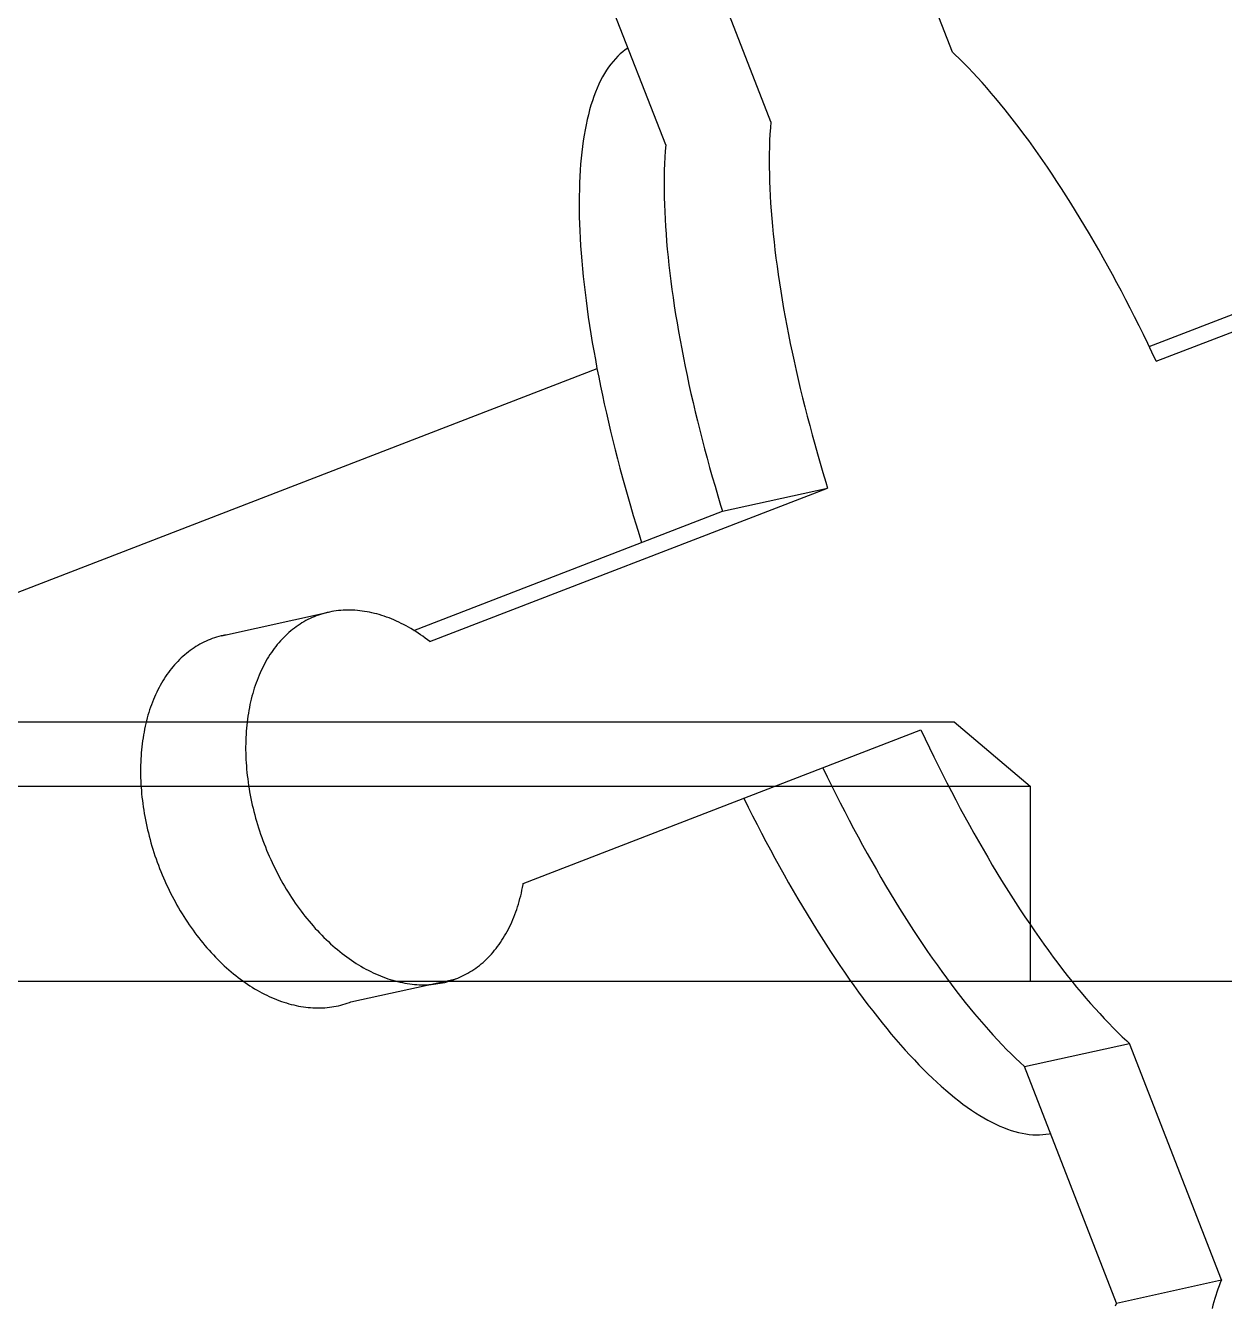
# Model space of a CAD drawing. Extents: x 10753 to 18704, y -5361 to 1140.
# Drawn here: x 11634.152 to 11635.594, y -3620.2 to -3618.656 of the extents above; entities that cross this region are included whole.
import ezdxf

# ---------------------------------------------------------------- set-up
doc = ezdxf.new("R2010")
doc.units = 0
doc.header["$LTSCALE"] = 30
doc.header["$MEASUREMENT"] = 0
doc.layers.add('bath', color=23, linetype='CONTINUOUS')

msp = doc.modelspace()

# ---------------------------------------------------------------- linework, layer by layer
at = {"layer": 'bath'}
for p, q in [((11635.2671, -3618.68839), (11635.12219, -3618.31595)), ((11635.04863, -3618.77222), (11634.90411, -3618.4008)), ((11634.92218, -3618.80006), (11634.77766, -3618.42864)), ((11634.87046, -3618.688), (11634.86742, -3618.6906)), ((11634.87359, -3618.68561), (11634.87046, -3618.688)), ((11634.87679, -3618.68341), (11634.87359, -3618.68561)), ((11634.8561, -3618.70291), (11634.85348, -3618.70646)), ((11634.8588, -3618.69954), (11634.8561, -3618.70291)), ((11634.86159, -3618.69636), (11634.8588, -3618.69954)), ((11634.86446, -3618.69338), (11634.86159, -3618.69636)), ((11634.86742, -3618.6906), (11634.86446, -3618.69338)), ((11635.27008, -3618.6912), (11635.2671, -3618.68839)), ((11635.27547, -3618.6964), (11635.27008, -3618.6912)), ((11635.28089, -3618.70178), (11635.27547, -3618.6964)), ((11635.28634, -3618.70733), (11635.28089, -3618.70178)), ((11634.84617, -3618.71828), (11634.84391, -3618.72259)), ((11634.84852, -3618.71415), (11634.84617, -3618.71828)), ((11634.85095, -3618.71021), (11634.84852, -3618.71415)), ((11634.85348, -3618.70646), (11634.85095, -3618.71021)), ((11635.29181, -3618.71306), (11635.28634, -3618.70733)), ((11635.29731, -3618.71896), (11635.29181, -3618.71306)), ((11635.30283, -3618.72503), (11635.29731, -3618.71896)), ((11634.83966, -3618.73178), (11634.83768, -3618.73664)), ((11634.84174, -3618.72709), (11634.83966, -3618.73178)), ((11634.84391, -3618.72259), (11634.84174, -3618.72709)), ((11635.30837, -3618.73128), (11635.30283, -3618.72503)), ((11635.31393, -3618.73769), (11635.30837, -3618.73128)), ((11634.83399, -3618.74692), (11634.83228, -3618.75232)), ((11634.83579, -3618.74169), (11634.83399, -3618.74692)), ((11634.83768, -3618.73664), (11634.83579, -3618.74169)), ((11635.31951, -3618.74427), (11635.31393, -3618.73769)), ((11635.3251, -3618.75101), (11635.31951, -3618.74427)), ((11634.82916, -3618.76366), (11634.82774, -3618.76959)), ((11634.83067, -3618.75791), (11634.82916, -3618.76366)), ((11634.83228, -3618.75232), (11634.83067, -3618.75791)), ((11635.3307, -3618.75791), (11635.3251, -3618.75101)), ((11635.33632, -3618.76497), (11635.3307, -3618.75791)), ((11635.34195, -3618.77219), (11635.33632, -3618.76497)), ((11634.82642, -3618.7757), (11634.82519, -3618.78197)), ((11634.82774, -3618.76959), (11634.82642, -3618.7757)), ((11635.04807, -3618.7796), (11635.0476, -3618.78713)), ((11635.04863, -3618.77222), (11635.04807, -3618.7796)), ((11635.34759, -3618.77957), (11635.34195, -3618.77219)), ((11635.35323, -3618.7871), (11635.34759, -3618.77957)), ((11634.82302, -3618.79501), (11634.82209, -3618.80178)), ((11634.82406, -3618.7884), (11634.82302, -3618.79501)), ((11634.82519, -3618.78197), (11634.82406, -3618.7884)), ((11635.04724, -3618.79481), (11635.04697, -3618.80264)), ((11635.0476, -3618.78713), (11635.04724, -3618.79481)), ((11635.35888, -3618.79478), (11635.35323, -3618.7871)), ((11635.36454, -3618.8026), (11635.35888, -3618.79478)), ((11634.82125, -3618.80871), (11634.8205, -3618.81579)), ((11634.82209, -3618.80178), (11634.82125, -3618.80871)), ((11634.92162, -3618.80744), (11634.92115, -3618.81497)), ((11634.92218, -3618.80006), (11634.92162, -3618.80744)), ((11635.0468, -3618.81061), (11635.04674, -3618.81873)), ((11635.04697, -3618.80264), (11635.0468, -3618.81061)), ((11635.37019, -3618.81058), (11635.36454, -3618.8026)), ((11635.37585, -3618.8187), (11635.37019, -3618.81058)), ((11634.81986, -3618.82304), (11634.81931, -3618.83044)), ((11634.8205, -3618.81579), (11634.81986, -3618.82304)), ((11634.92079, -3618.82265), (11634.92052, -3618.83048)), ((11634.92115, -3618.81497), (11634.92079, -3618.82265)), ((11635.04674, -3618.81873), (11635.04677, -3618.82699)), ((11635.04677, -3618.82699), (11635.04689, -3618.83539)), ((11635.3815, -3618.82695), (11635.37585, -3618.8187)), ((11635.38716, -3618.83535), (11635.3815, -3618.82695)), ((11634.81887, -3618.83799), (11634.81852, -3618.8457)), ((11634.81931, -3618.83044), (11634.81887, -3618.83799)), ((11634.92036, -3618.83845), (11634.92029, -3618.84657)), ((11634.92052, -3618.83048), (11634.92036, -3618.83845)), ((11635.04689, -3618.83539), (11635.04712, -3618.84392)), ((11635.3928, -3618.84389), (11635.38716, -3618.83535)), ((11634.81827, -3618.85355), (11634.81812, -3618.86155)), ((11634.81852, -3618.8457), (11634.81827, -3618.85355)), ((11634.92029, -3618.84657), (11634.92032, -3618.85483)), ((11634.92032, -3618.85483), (11634.92045, -3618.86323)), ((11635.04712, -3618.84392), (11635.04745, -3618.85259)), ((11635.04745, -3618.85259), (11635.04787, -3618.86139)), ((11635.39844, -3618.85255), (11635.3928, -3618.84389)), ((11635.40407, -3618.86135), (11635.39844, -3618.85255)), ((11634.81812, -3618.86155), (11634.81806, -3618.86969)), ((11634.81806, -3618.86969), (11634.81811, -3618.87797)), ((11634.92045, -3618.86323), (11634.92067, -3618.87176)), ((11634.92067, -3618.87176), (11634.921, -3618.88043)), ((11635.04787, -3618.86139), (11635.04839, -3618.87031)), ((11635.04839, -3618.87031), (11635.04902, -3618.87937)), ((11635.40969, -3618.87028), (11635.40407, -3618.86135)), ((11635.4153, -3618.87933), (11635.40969, -3618.87028)), ((11634.81811, -3618.87797), (11634.81825, -3618.88639)), ((11634.81825, -3618.88639), (11634.81849, -3618.89495)), ((11634.921, -3618.88043), (11634.92142, -3618.88923)), ((11635.04902, -3618.87937), (11635.04973, -3618.88854)), ((11635.04973, -3618.88854), (11635.05055, -3618.89784)), ((11635.4209, -3618.8885), (11635.4153, -3618.87933)), ((11635.42648, -3618.8978), (11635.4209, -3618.8885)), ((11634.81849, -3618.89495), (11634.81884, -3618.90363)), ((11634.81884, -3618.90363), (11634.81928, -3618.91245)), ((11634.92142, -3618.88923), (11634.92195, -3618.89815)), ((11634.92195, -3618.89815), (11634.92257, -3618.90721)), ((11635.05055, -3618.89784), (11635.05147, -3618.90725)), ((11635.43204, -3618.90721), (11635.42648, -3618.8978)), ((11634.81928, -3618.91245), (11634.81982, -3618.9214)), ((11634.92257, -3618.90721), (11634.92329, -3618.91638)), ((11634.92329, -3618.91638), (11634.9241, -3618.92568)), ((11635.05147, -3618.90725), (11635.05248, -3618.91678)), ((11635.05248, -3618.91678), (11635.05359, -3618.92641)), ((11635.43759, -3618.91674), (11635.43204, -3618.90721)), ((11635.44311, -3618.92637), (11635.43759, -3618.91674)), ((11634.81982, -3618.9214), (11634.82045, -3618.93047)), ((11634.82045, -3618.93047), (11634.82119, -3618.93967)), ((11634.9241, -3618.92568), (11634.92502, -3618.93509)), ((11634.92502, -3618.93509), (11634.92603, -3618.94461)), ((11635.05359, -3618.92641), (11635.05479, -3618.93616)), ((11635.44861, -3618.93612), (11635.44311, -3618.92637)), ((11634.82119, -3618.93967), (11634.82202, -3618.94898)), ((11634.82202, -3618.94898), (11634.82295, -3618.95841)), ((11634.92603, -3618.94461), (11634.92714, -3618.95425)), ((11635.05479, -3618.93616), (11635.05609, -3618.94601)), ((11635.05609, -3618.94601), (11635.05749, -3618.95596)), ((11635.45409, -3618.94597), (11635.44861, -3618.93612)), ((11635.45954, -3618.95592), (11635.45409, -3618.94597)), ((11634.82295, -3618.95841), (11634.82398, -3618.96796)), ((11634.92714, -3618.95425), (11634.92834, -3618.964)), ((11634.92834, -3618.964), (11634.92964, -3618.97385)), ((11635.05749, -3618.95596), (11635.05898, -3618.96602)), ((11635.46497, -3618.96598), (11635.45954, -3618.95592)), ((11635.47037, -3618.97612), (11635.46497, -3618.96598)), ((11634.82398, -3618.96796), (11634.8251, -3618.97761)), ((11634.8251, -3618.97761), (11634.82632, -3618.98737)), ((11634.92964, -3618.97385), (11634.93104, -3618.9838)), ((11635.05898, -3618.96602), (11635.06057, -3618.97617)), ((11635.06057, -3618.97617), (11635.06225, -3618.98641)), ((11635.47574, -3618.98637), (11635.47037, -3618.97612)), ((11635.51232, -3619.06041), (11635.75237, -3618.96774)), ((11634.82632, -3618.98737), (11634.82764, -3618.99724)), ((11634.93104, -3618.9838), (11634.93253, -3618.99386)), ((11634.93253, -3618.99386), (11634.93412, -3619.00401)), ((11635.06225, -3618.98641), (11635.06403, -3618.99674)), ((11635.06403, -3618.99674), (11635.0659, -3619.00716)), ((11635.48107, -3618.9967), (11635.47574, -3618.98637)), ((11635.48637, -3619.00712), (11635.48107, -3618.9967)), ((11635.5039, -3619.04269), (11635.62593, -3618.99558)), ((11634.82764, -3618.99724), (11634.82905, -3619.00721)), ((11634.82905, -3619.00721), (11634.83056, -3619.01728)), ((11634.93412, -3619.00401), (11634.9358, -3619.01425)), ((11635.0659, -3619.00716), (11635.06786, -3619.01767)), ((11635.49164, -3619.01762), (11635.48637, -3619.00712)), ((11634.83056, -3619.01728), (11634.83216, -3619.02745)), ((11634.83216, -3619.02745), (11634.83386, -3619.0377)), ((11634.9358, -3619.01425), (11634.93758, -3619.02458)), ((11634.93758, -3619.02458), (11634.93945, -3619.035)), ((11635.06786, -3619.01767), (11635.06992, -3619.02825)), ((11635.49687, -3619.02821), (11635.49164, -3619.01762)), ((11634.83386, -3619.0377), (11634.83565, -3619.04805)), ((11634.93945, -3619.035), (11634.94141, -3619.04551)), ((11635.06992, -3619.02825), (11635.07206, -3619.03891)), ((11635.07206, -3619.03891), (11635.0743, -3619.04965)), ((11635.50206, -3619.03887), (11635.49687, -3619.02821)), ((11635.50721, -3619.0496), (11635.50206, -3619.03887)), ((11634.83565, -3619.04805), (11634.83753, -3619.05848)), ((11634.83753, -3619.05848), (11634.83951, -3619.069)), ((11634.94141, -3619.04551), (11634.94347, -3619.05609)), ((11634.94347, -3619.05609), (11634.94561, -3619.06675)), ((11635.0743, -3619.04965), (11635.07663, -3619.06046)), ((11635.51232, -3619.06041), (11635.50721, -3619.0496)), ((11633.77614, -3619.4798), (11634.83956, -3619.06928)), ((11634.83951, -3619.069), (11634.84158, -3619.0796)), ((11634.94561, -3619.06675), (11634.94785, -3619.07749)), ((11635.07663, -3619.06046), (11635.07904, -3619.07133)), ((11635.07904, -3619.07133), (11635.08155, -3619.08227)), ((11634.84158, -3619.0796), (11634.84374, -3619.09027)), ((11634.94785, -3619.07749), (11634.95018, -3619.08829)), ((11634.95018, -3619.08829), (11634.9526, -3619.09917)), ((11635.08155, -3619.08227), (11635.08415, -3619.09327)), ((11634.84374, -3619.09027), (11634.84599, -3619.10102)), ((11634.84599, -3619.10102), (11634.84834, -3619.11184)), ((11634.9526, -3619.09917), (11634.9551, -3619.11011)), ((11635.08415, -3619.09327), (11635.08683, -3619.10432)), ((11635.08683, -3619.10432), (11635.0896, -3619.11544)), ((11634.84834, -3619.11184), (11634.85077, -3619.12272)), ((11634.9551, -3619.11011), (11634.9577, -3619.12111)), ((11635.0896, -3619.11544), (11635.09245, -3619.1266)), ((11634.85077, -3619.12272), (11634.85329, -3619.13367)), ((11634.85329, -3619.13367), (11634.8559, -3619.14468)), ((11634.9577, -3619.12111), (11634.96038, -3619.13216)), ((11634.96038, -3619.13216), (11634.96315, -3619.14328)), ((11635.09245, -3619.1266), (11635.09539, -3619.13781)), ((11634.8559, -3619.14468), (11634.85859, -3619.15575)), ((11634.96315, -3619.14328), (11634.966, -3619.15444)), ((11635.09539, -3619.13781), (11635.09841, -3619.14906)), ((11635.09841, -3619.14906), (11635.10152, -3619.16035)), ((11634.85859, -3619.15575), (11634.86137, -3619.16686)), ((11634.966, -3619.15444), (11634.96894, -3619.16565)), ((11634.96894, -3619.16565), (11634.97196, -3619.1769)), ((11635.10152, -3619.16035), (11635.1047, -3619.17169)), ((11634.86137, -3619.16686), (11634.86424, -3619.17803)), ((11634.86424, -3619.17803), (11634.86719, -3619.18925)), ((11634.97196, -3619.1769), (11634.97507, -3619.18819)), ((11635.1047, -3619.17169), (11635.10797, -3619.18305)), ((11634.86719, -3619.18925), (11634.87023, -3619.20051)), ((11634.97507, -3619.18819), (11634.97826, -3619.19953)), ((11635.10797, -3619.18305), (11635.11132, -3619.19445)), ((11635.11132, -3619.19445), (11635.11475, -3619.20587)), ((11634.87023, -3619.20051), (11634.87335, -3619.21181)), ((11634.87335, -3619.21181), (11634.87655, -3619.22315)), ((11634.97826, -3619.19953), (11634.98152, -3619.21089)), ((11634.98152, -3619.21089), (11634.98487, -3619.22229)), ((11635.11475, -3619.20587), (11635.11694, -3619.21304)), ((11634.63848, -3619.39774), (11635.11694, -3619.21304)), ((11634.87655, -3619.22315), (11634.87983, -3619.23452)), ((11634.98487, -3619.22229), (11634.9883, -3619.23371)), ((11634.99049, -3619.24088), (11635.11694, -3619.21304)), ((11634.61911, -3619.38424), (11634.99049, -3619.24088)), ((11634.87983, -3619.23452), (11634.88319, -3619.24592)), ((11634.9883, -3619.23371), (11634.99049, -3619.24088)), ((11634.88319, -3619.24592), (11634.88663, -3619.25734)), ((11634.88663, -3619.25734), (11634.89015, -3619.26879)), ((11634.89015, -3619.26879), (11634.89317, -3619.27845)), ((11634.38791, -3619.39083), (11634.51667, -3619.36245)), ((11634.50183, -3619.36688), (11634.49929, -3619.36789)), ((11634.5044, -3619.36594), (11634.50183, -3619.36688)), ((11634.507, -3619.36507), (11634.5044, -3619.36594)), ((11634.50962, -3619.36426), (11634.507, -3619.36507)), ((11634.51226, -3619.36352), (11634.50962, -3619.36426)), ((11634.51493, -3619.36285), (11634.51226, -3619.36352)), ((11634.51761, -3619.36225), (11634.51493, -3619.36285)), ((11634.52032, -3619.36171), (11634.51761, -3619.36225)), ((11634.52305, -3619.36125), (11634.52032, -3619.36171)), ((11634.52579, -3619.36085), (11634.52305, -3619.36125)), ((11634.52856, -3619.36052), (11634.52579, -3619.36085)), ((11634.53134, -3619.36026), (11634.52856, -3619.36052)), ((11634.53414, -3619.36006), (11634.53134, -3619.36026)), ((11634.53695, -3619.35994), (11634.53414, -3619.36006)), ((11634.53978, -3619.35988), (11634.53695, -3619.35994)), ((11634.54262, -3619.35989), (11634.53978, -3619.35988)), ((11634.54548, -3619.35998), (11634.54262, -3619.35989)), ((11634.54835, -3619.36013), (11634.54548, -3619.35998)), ((11634.55123, -3619.36034), (11634.54835, -3619.36013)), ((11634.55412, -3619.36063), (11634.55123, -3619.36034)), ((11634.55702, -3619.36099), (11634.55412, -3619.36063)), ((11634.55992, -3619.36141), (11634.55702, -3619.36099)), ((11634.56284, -3619.3619), (11634.55992, -3619.36141)), ((11634.56576, -3619.36246), (11634.56284, -3619.3619)), ((11634.56869, -3619.36309), (11634.56576, -3619.36246)), ((11634.57163, -3619.36379), (11634.56869, -3619.36309)), ((11634.57457, -3619.36455), (11634.57163, -3619.36379)), ((11634.57751, -3619.36538), (11634.57457, -3619.36455)), ((11634.58045, -3619.36628), (11634.57751, -3619.36538)), ((11634.5834, -3619.36724), (11634.58045, -3619.36628)), ((11634.58634, -3619.36827), (11634.5834, -3619.36724)), ((11634.4754, -3619.38153), (11634.47319, -3619.38324)), ((11634.47765, -3619.37988), (11634.4754, -3619.38153)), ((11634.47993, -3619.37829), (11634.47765, -3619.37988)), ((11634.48225, -3619.37676), (11634.47993, -3619.37829)), ((11634.48459, -3619.3753), (11634.48225, -3619.37676)), ((11634.48697, -3619.3739), (11634.48459, -3619.3753)), ((11634.48938, -3619.37257), (11634.48697, -3619.3739)), ((11634.49181, -3619.3713), (11634.48938, -3619.37257)), ((11634.49428, -3619.3701), (11634.49181, -3619.3713)), ((11634.49677, -3619.36896), (11634.49428, -3619.3701)), ((11634.49929, -3619.36789), (11634.49677, -3619.36896)), ((11634.58929, -3619.36937), (11634.58634, -3619.36827)), ((11634.59224, -3619.37053), (11634.58929, -3619.36937)), ((11634.59518, -3619.37176), (11634.59224, -3619.37053)), ((11634.59812, -3619.37306), (11634.59518, -3619.37176)), ((11634.60106, -3619.37441), (11634.59812, -3619.37306)), ((11634.60399, -3619.37584), (11634.60106, -3619.37441)), ((11634.60691, -3619.37732), (11634.60399, -3619.37584)), ((11634.60983, -3619.37887), (11634.60691, -3619.37732)), ((11634.61275, -3619.38048), (11634.60983, -3619.37887)), ((11634.61565, -3619.38216), (11634.61275, -3619.38048)), ((11634.61855, -3619.3839), (11634.61565, -3619.38216)), ((11634.36911, -3619.39734), (11634.36663, -3619.39851)), ((11634.37162, -3619.39623), (11634.36911, -3619.39734)), ((11634.37415, -3619.3952), (11634.37162, -3619.39623)), ((11634.37671, -3619.39422), (11634.37415, -3619.3952)), ((11634.37929, -3619.39332), (11634.37671, -3619.39422)), ((11634.3819, -3619.39248), (11634.37929, -3619.39332)), ((11634.38453, -3619.39171), (11634.3819, -3619.39248)), ((11634.38719, -3619.39101), (11634.38453, -3619.39171)), ((11634.38986, -3619.39037), (11634.38719, -3619.39101)), ((11634.39256, -3619.3898), (11634.38986, -3619.39037)), ((11634.45868, -3619.39693), (11634.45675, -3619.39912)), ((11634.46064, -3619.3948), (11634.45868, -3619.39693)), ((11634.46264, -3619.39273), (11634.46064, -3619.3948)), ((11634.46468, -3619.39071), (11634.46264, -3619.39273)), ((11634.46675, -3619.38875), (11634.46468, -3619.39071)), ((11634.46886, -3619.38686), (11634.46675, -3619.38875)), ((11634.47101, -3619.38502), (11634.46886, -3619.38686)), ((11634.47319, -3619.38324), (11634.47101, -3619.38502)), ((11634.62143, -3619.38569), (11634.61855, -3619.3839)), ((11634.6243, -3619.38755), (11634.62143, -3619.38569)), ((11634.62717, -3619.38947), (11634.6243, -3619.38755)), ((11634.63002, -3619.39145), (11634.62717, -3619.38947)), ((11634.63285, -3619.39349), (11634.63002, -3619.39145)), ((11634.63567, -3619.39558), (11634.63285, -3619.39349)), ((11634.63848, -3619.39774), (11634.63567, -3619.39558)), ((11634.34568, -3619.41193), (11634.34352, -3619.41374)), ((11634.34788, -3619.41019), (11634.34568, -3619.41193)), ((11634.35011, -3619.40851), (11634.34788, -3619.41019)), ((11634.35238, -3619.40689), (11634.35011, -3619.40851)), ((11634.35468, -3619.40533), (11634.35238, -3619.40689)), ((11634.35701, -3619.40384), (11634.35468, -3619.40533)), ((11634.35937, -3619.40241), (11634.35701, -3619.40384)), ((11634.36176, -3619.40105), (11634.35937, -3619.40241)), ((11634.36418, -3619.39974), (11634.36176, -3619.40105)), ((11634.36663, -3619.39851), (11634.36418, -3619.39974)), ((11634.44606, -3619.41343), (11634.44442, -3619.416)), ((11634.44774, -3619.41091), (11634.44606, -3619.41343)), ((11634.44946, -3619.40844), (11634.44774, -3619.41091)), ((11634.45122, -3619.40603), (11634.44946, -3619.40844)), ((11634.45303, -3619.40367), (11634.45122, -3619.40603)), ((11634.45487, -3619.40137), (11634.45303, -3619.40367)), ((11634.45675, -3619.39912), (11634.45487, -3619.40137)), ((11634.32939, -3619.42804), (11634.32753, -3619.43032)), ((11634.33129, -3619.42582), (11634.32939, -3619.42804)), ((11634.33324, -3619.42366), (11634.33129, -3619.42582)), ((11634.33522, -3619.42156), (11634.33324, -3619.42366)), ((11634.33724, -3619.41952), (11634.33522, -3619.42156)), ((11634.3393, -3619.41753), (11634.33724, -3619.41952)), ((11634.34139, -3619.4156), (11634.3393, -3619.41753)), ((11634.34352, -3619.41374), (11634.34139, -3619.4156)), ((11634.43831, -3619.4268), (11634.43689, -3619.42962)), ((11634.43977, -3619.42403), (11634.43831, -3619.4268)), ((11634.44128, -3619.4213), (11634.43977, -3619.42403)), ((11634.44283, -3619.41863), (11634.44128, -3619.4213)), ((11634.44442, -3619.416), (11634.44283, -3619.41863)), ((11634.31881, -3619.44251), (11634.3172, -3619.4451)), ((11634.32047, -3619.43996), (11634.31881, -3619.44251)), ((11634.32217, -3619.43747), (11634.32047, -3619.43996)), ((11634.32392, -3619.43503), (11634.32217, -3619.43747)), ((11634.3257, -3619.43265), (11634.32392, -3619.43503)), ((11634.32753, -3619.43032), (11634.3257, -3619.43265)), ((11634.43049, -3619.44443), (11634.42935, -3619.44752)), ((11634.43168, -3619.44138), (11634.43049, -3619.44443)), ((11634.43291, -3619.43837), (11634.43168, -3619.44138)), ((11634.43419, -3619.43541), (11634.43291, -3619.43837)), ((11634.43552, -3619.43249), (11634.43419, -3619.43541)), ((11634.43689, -3619.42962), (11634.43552, -3619.43249)), ((11634.30977, -3619.45884), (11634.30842, -3619.46173)), ((11634.31117, -3619.456), (11634.30977, -3619.45884)), ((11634.31261, -3619.4532), (11634.31117, -3619.456)), ((11634.3141, -3619.45045), (11634.31261, -3619.4532)), ((11634.31562, -3619.44775), (11634.3141, -3619.45045)), ((11634.3172, -3619.4451), (11634.31562, -3619.44775)), ((11634.42622, -3619.45705), (11634.42528, -3619.4603)), ((11634.42722, -3619.45383), (11634.42622, -3619.45705)), ((11634.42826, -3619.45065), (11634.42722, -3619.45383)), ((11634.42935, -3619.44752), (11634.42826, -3619.45065)), ((11634.30349, -3619.47375), (11634.30237, -3619.47687)), ((11634.30465, -3619.47068), (11634.30349, -3619.47375)), ((11634.30586, -3619.46766), (11634.30465, -3619.47068)), ((11634.30712, -3619.46467), (11634.30586, -3619.46766)), ((11634.30842, -3619.46173), (11634.30712, -3619.46467)), ((11634.42198, -3619.4737), (11634.42128, -3619.47713)), ((11634.42273, -3619.47029), (11634.42198, -3619.4737)), ((11634.42353, -3619.46693), (11634.42273, -3619.47029)), ((11634.42438, -3619.4636), (11634.42353, -3619.46693)), ((11634.42528, -3619.4603), (11634.42438, -3619.4636)), ((11634.29839, -3619.48973), (11634.29751, -3619.49304)), ((11634.29931, -3619.48646), (11634.29839, -3619.48973)), ((11634.30028, -3619.48322), (11634.29931, -3619.48646)), ((11634.3013, -3619.48002), (11634.30028, -3619.48322)), ((11634.30237, -3619.47687), (11634.3013, -3619.48002)), ((11634.41948, -3619.48763), (11634.41898, -3619.49119)), ((11634.42003, -3619.4841), (11634.41948, -3619.48763)), ((11634.42063, -3619.4806), (11634.42003, -3619.4841)), ((11634.42128, -3619.47713), (11634.42063, -3619.4806)), ((11631.79809, -3619.49443), (11635.26932, -3619.49443)), ((11634.29519, -3619.50319), (11634.29451, -3619.50664)), ((11634.29591, -3619.49977), (11634.29519, -3619.50319)), ((11634.29669, -3619.49639), (11634.29591, -3619.49977)), ((11634.29751, -3619.49304), (11634.29669, -3619.49639)), ((11634.41749, -3619.50571), (11634.41725, -3619.50941)), ((11634.41779, -3619.50205), (11634.41749, -3619.50571)), ((11634.41814, -3619.4984), (11634.41779, -3619.50205)), ((11634.41853, -3619.49478), (11634.41814, -3619.4984)), ((11634.41898, -3619.49119), (11634.41853, -3619.49478)), ((11634.75084, -3619.6888), (11635.2293, -3619.50411)), ((11635.2293, -3619.50411), (11635.23441, -3619.51491)), ((11635.26932, -3619.49443), (11635.36062, -3619.57184)), ((11634.29231, -3619.52076), (11634.29189, -3619.52437)), ((11634.29278, -3619.51719), (11634.29231, -3619.52076)), ((11634.29331, -3619.51364), (11634.29278, -3619.51719)), ((11634.29388, -3619.51013), (11634.29331, -3619.51364)), ((11634.29451, -3619.50664), (11634.29388, -3619.51013)), ((11634.41683, -3619.52062), (11634.41679, -3619.5244)), ((11634.41692, -3619.51686), (11634.41683, -3619.52062)), ((11634.41706, -3619.51313), (11634.41692, -3619.51686)), ((11634.41725, -3619.50941), (11634.41706, -3619.51313)), ((11635.23441, -3619.51491), (11635.23956, -3619.52565)), ((11634.29092, -3619.53534), (11634.2907, -3619.53904)), ((11634.29119, -3619.53165), (11634.29092, -3619.53534)), ((11634.29151, -3619.528), (11634.29119, -3619.53165)), ((11634.29189, -3619.52437), (11634.29151, -3619.528)), ((11634.41679, -3619.5244), (11634.4168, -3619.5282)), ((11634.4168, -3619.5282), (11634.41687, -3619.53202)), ((11634.41687, -3619.53202), (11634.41698, -3619.53585)), ((11634.41698, -3619.53585), (11634.41715, -3619.5397)), ((11635.23956, -3619.52565), (11635.24475, -3619.53631)), ((11635.24475, -3619.53631), (11635.24998, -3619.54689)), ((11634.29035, -3619.55029), (11634.29034, -3619.55408)), ((11634.29042, -3619.54652), (11634.29035, -3619.55029)), ((11634.29053, -3619.54277), (11634.29042, -3619.54652)), ((11634.2907, -3619.53904), (11634.29053, -3619.54277)), ((11634.41715, -3619.5397), (11634.41737, -3619.54356)), ((11634.41737, -3619.54356), (11634.41764, -3619.54743)), ((11634.41764, -3619.54743), (11634.41796, -3619.55131)), ((11634.41796, -3619.55131), (11634.41833, -3619.55521)), ((11635.11127, -3619.54967), (11635.11645, -3619.56036)), ((11635.24998, -3619.54689), (11635.25525, -3619.5574)), ((11634.29034, -3619.55408), (11634.29038, -3619.55788)), ((11634.29038, -3619.55788), (11634.29047, -3619.56171)), ((11634.29047, -3619.56171), (11634.29061, -3619.56554)), ((11634.29061, -3619.56554), (11634.2908, -3619.5694)), ((11634.41833, -3619.55521), (11634.41875, -3619.55911)), ((11634.41875, -3619.55911), (11634.41923, -3619.56303)), ((11634.41923, -3619.56303), (11634.41975, -3619.56695)), ((11634.41975, -3619.56695), (11634.42033, -3619.57087)), ((11635.11645, -3619.56036), (11635.12166, -3619.57097)), ((11635.25525, -3619.5574), (11635.26055, -3619.56782)), ((11635.26055, -3619.56782), (11635.26588, -3619.57815)), ((11631.70679, -3619.57184), (11635.36062, -3619.57184)), ((11634.2908, -3619.5694), (11634.29104, -3619.57327)), ((11634.29104, -3619.57327), (11634.29134, -3619.57714)), ((11634.29134, -3619.57714), (11634.29168, -3619.58103)), ((11634.29168, -3619.58103), (11634.29208, -3619.58493)), ((11634.42033, -3619.57087), (11634.42095, -3619.5748)), ((11634.42095, -3619.5748), (11634.42163, -3619.57873)), ((11634.42163, -3619.57873), (11634.42235, -3619.58267)), ((11634.42235, -3619.58267), (11634.42313, -3619.5866)), ((11635.12166, -3619.57097), (11635.12692, -3619.5815)), ((11635.12692, -3619.5815), (11635.1322, -3619.59195)), ((11635.26588, -3619.57815), (11635.27125, -3619.58839)), ((11635.36062, -3619.57184), (11635.36062, -3619.80643)), ((11634.29208, -3619.58493), (11634.29253, -3619.58884)), ((11634.29253, -3619.58884), (11634.29303, -3619.59276)), ((11634.29303, -3619.59276), (11634.29357, -3619.59668)), ((11634.29357, -3619.59668), (11634.29417, -3619.60061)), ((11634.42313, -3619.5866), (11634.42395, -3619.59054)), ((11634.42395, -3619.59054), (11634.42483, -3619.59447)), ((11634.42483, -3619.59447), (11634.42575, -3619.5984)), ((11634.42575, -3619.5984), (11634.42672, -3619.60233)), ((11635.01627, -3619.58634), (11635.0215, -3619.59692)), ((11635.0215, -3619.59692), (11635.02676, -3619.60742)), ((11635.1322, -3619.59195), (11635.13753, -3619.60231)), ((11635.27125, -3619.58839), (11635.27665, -3619.59854)), ((11635.27665, -3619.59854), (11635.28207, -3619.60859)), ((11634.29417, -3619.60061), (11634.29482, -3619.60454)), ((11634.29482, -3619.60454), (11634.29552, -3619.60847)), ((11634.29552, -3619.60847), (11634.29627, -3619.61241)), ((11634.29627, -3619.61241), (11634.29707, -3619.61634)), ((11634.42672, -3619.60233), (11634.42774, -3619.60625)), ((11634.42774, -3619.60625), (11634.42881, -3619.61017)), ((11634.42881, -3619.61017), (11634.42993, -3619.61407)), ((11634.42993, -3619.61407), (11634.43109, -3619.61797)), ((11635.02676, -3619.60742), (11635.03207, -3619.61784)), ((11635.13753, -3619.60231), (11635.14288, -3619.61259)), ((11635.14288, -3619.61259), (11635.14827, -3619.62277)), ((11635.28207, -3619.60859), (11635.28753, -3619.61855)), ((11634.29707, -3619.61634), (11634.29792, -3619.62028)), ((11634.29792, -3619.62028), (11634.29882, -3619.62421)), ((11634.29882, -3619.62421), (11634.29976, -3619.62814)), ((11634.29976, -3619.62814), (11634.30076, -3619.63206)), ((11634.43109, -3619.61797), (11634.4323, -3619.62186)), ((11634.4323, -3619.62186), (11634.43356, -3619.62574)), ((11634.43356, -3619.62574), (11634.43486, -3619.6296)), ((11634.43486, -3619.6296), (11634.43621, -3619.63346)), ((11635.03207, -3619.61784), (11635.0374, -3619.62817)), ((11635.0374, -3619.62817), (11635.04277, -3619.63841)), ((11635.14827, -3619.62277), (11635.15369, -3619.63286)), ((11635.28753, -3619.61855), (11635.29301, -3619.6284)), ((11635.29301, -3619.6284), (11635.29851, -3619.63814)), ((11634.30076, -3619.63206), (11634.3018, -3619.63598)), ((11634.3018, -3619.63598), (11634.30289, -3619.63989)), ((11634.30289, -3619.63989), (11634.30403, -3619.6438)), ((11634.30403, -3619.6438), (11634.30522, -3619.64769)), ((11634.43621, -3619.63346), (11634.4376, -3619.63729)), ((11634.4376, -3619.63729), (11634.43904, -3619.64112)), ((11634.43904, -3619.64112), (11634.44053, -3619.64492)), ((11634.44053, -3619.64492), (11634.44206, -3619.64871)), ((11635.04277, -3619.63841), (11635.04817, -3619.64855)), ((11635.15369, -3619.63286), (11635.15913, -3619.64285)), ((11635.15913, -3619.64285), (11635.1646, -3619.65274)), ((11635.29851, -3619.63814), (11635.30403, -3619.64778)), ((11634.30522, -3619.64769), (11634.30645, -3619.65158)), ((11634.30645, -3619.65158), (11634.30773, -3619.65545)), ((11634.30773, -3619.65545), (11634.30906, -3619.65931)), ((11634.30906, -3619.65931), (11634.31043, -3619.66315)), ((11634.44206, -3619.64871), (11634.44363, -3619.65247)), ((11634.44363, -3619.65247), (11634.44525, -3619.65622)), ((11634.44525, -3619.65622), (11634.4469, -3619.65995)), ((11634.4469, -3619.65995), (11634.4486, -3619.66365)), ((11635.04817, -3619.64855), (11635.0536, -3619.6586)), ((11635.0536, -3619.6586), (11635.05905, -3619.66855)), ((11635.1646, -3619.65274), (11635.17009, -3619.66252)), ((11635.30403, -3619.64778), (11635.30958, -3619.65731)), ((11635.30958, -3619.65731), (11635.31514, -3619.66672)), ((11634.31043, -3619.66315), (11634.31185, -3619.66698)), ((11634.31185, -3619.66698), (11634.31331, -3619.6708)), ((11634.31331, -3619.6708), (11634.31481, -3619.67459)), ((11634.31481, -3619.67459), (11634.31636, -3619.67837)), ((11634.4486, -3619.66365), (11634.45035, -3619.66733)), ((11634.45035, -3619.66733), (11634.45213, -3619.67098)), ((11634.45213, -3619.67098), (11634.45396, -3619.67461)), ((11634.45396, -3619.67461), (11634.45582, -3619.67821)), ((11635.05905, -3619.66855), (11635.06453, -3619.6784)), ((11635.17009, -3619.66252), (11635.17561, -3619.6722)), ((11635.17561, -3619.6722), (11635.18115, -3619.68176)), ((11635.31514, -3619.66672), (11635.32072, -3619.67601)), ((11635.32072, -3619.67601), (11635.32632, -3619.68519)), ((11634.31636, -3619.67837), (11634.31796, -3619.68213)), ((11634.31796, -3619.68213), (11634.31959, -3619.68586)), ((11634.31959, -3619.68586), (11634.32127, -3619.68958)), ((11634.32127, -3619.68958), (11634.32299, -3619.69327)), ((11634.45582, -3619.67821), (11634.45772, -3619.68178)), ((11634.45772, -3619.68178), (11634.45967, -3619.68532)), ((11634.45967, -3619.68532), (11634.46165, -3619.68883)), ((11634.46165, -3619.68883), (11634.46367, -3619.69232)), ((11634.74996, -3619.6936), (11634.75061, -3619.69013)), ((11634.75061, -3619.69013), (11634.75084, -3619.6888)), ((11635.06453, -3619.6784), (11635.07003, -3619.68814)), ((11635.07003, -3619.68814), (11635.07556, -3619.69778)), ((11635.18115, -3619.68176), (11635.18671, -3619.69122)), ((11635.18671, -3619.69122), (11635.19228, -3619.70055)), ((11635.32632, -3619.68519), (11635.33193, -3619.69424)), ((11634.32299, -3619.69327), (11634.32476, -3619.69693)), ((11634.32476, -3619.69693), (11634.32656, -3619.70058)), ((11634.32656, -3619.70058), (11634.3284, -3619.70419)), ((11634.3284, -3619.70419), (11634.33029, -3619.70778)), ((11634.46367, -3619.69232), (11634.46572, -3619.69576)), ((11634.46572, -3619.69576), (11634.46782, -3619.69918)), ((11634.46782, -3619.69918), (11634.46994, -3619.70256)), ((11634.46994, -3619.70256), (11634.47211, -3619.7059)), ((11634.47211, -3619.7059), (11634.47431, -3619.70921)), ((11634.74686, -3619.70713), (11634.74771, -3619.7038)), ((11634.74771, -3619.7038), (11634.74851, -3619.70043)), ((11634.74851, -3619.70043), (11634.74926, -3619.69703)), ((11634.74926, -3619.69703), (11634.74996, -3619.6936)), ((11635.07556, -3619.69778), (11635.08111, -3619.7073)), ((11635.19228, -3619.70055), (11635.19787, -3619.70977)), ((11635.33193, -3619.69424), (11635.33755, -3619.70317)), ((11635.33755, -3619.70317), (11635.34318, -3619.71196)), ((11634.33029, -3619.70778), (11634.33221, -3619.71133)), ((11634.33221, -3619.71133), (11634.33417, -3619.71486)), ((11634.33417, -3619.71486), (11634.33617, -3619.71836)), ((11634.33617, -3619.71836), (11634.33821, -3619.72183)), ((11634.33821, -3619.72183), (11634.34028, -3619.72526)), ((11634.47431, -3619.70921), (11634.47654, -3619.71248)), ((11634.47654, -3619.71248), (11634.4788, -3619.71571)), ((11634.4788, -3619.71571), (11634.4811, -3619.7189)), ((11634.4811, -3619.7189), (11634.48343, -3619.72205)), ((11634.48343, -3619.72205), (11634.48579, -3619.72516)), ((11634.74188, -3619.72321), (11634.74297, -3619.72007)), ((11634.74297, -3619.72007), (11634.74402, -3619.7169)), ((11634.74402, -3619.7169), (11634.74501, -3619.71368)), ((11634.74501, -3619.71368), (11634.74596, -3619.71043)), ((11634.74596, -3619.71043), (11634.74686, -3619.70713)), ((11635.08111, -3619.7073), (11635.08667, -3619.71671)), ((11635.08667, -3619.71671), (11635.09225, -3619.726)), ((11635.19787, -3619.70977), (11635.20348, -3619.71887)), ((11635.20348, -3619.71887), (11635.20909, -3619.72784)), ((11635.34318, -3619.71196), (11635.34882, -3619.72063)), ((11635.34882, -3619.72063), (11635.35446, -3619.72916)), ((11634.34028, -3619.72526), (11634.34239, -3619.72866)), ((11634.34239, -3619.72866), (11634.34454, -3619.73202)), ((11634.34454, -3619.73202), (11634.34672, -3619.73534)), ((11634.34672, -3619.73534), (11634.34893, -3619.73863)), ((11634.48579, -3619.72516), (11634.48819, -3619.72823)), ((11634.48819, -3619.72823), (11634.49061, -3619.73125)), ((11634.49061, -3619.73125), (11634.49306, -3619.73423)), ((11634.49306, -3619.73423), (11634.49554, -3619.73716)), ((11634.49554, -3619.73716), (11634.49804, -3619.74005)), ((11634.73572, -3619.73824), (11634.73704, -3619.73532)), ((11634.73704, -3619.73532), (11634.73832, -3619.73236)), ((11634.73832, -3619.73236), (11634.73955, -3619.72935)), ((11634.73955, -3619.72935), (11634.74074, -3619.7263)), ((11634.74074, -3619.7263), (11634.74188, -3619.72321)), ((11635.09225, -3619.726), (11635.09785, -3619.73517)), ((11635.09785, -3619.73517), (11635.10346, -3619.74421)), ((11635.20909, -3619.72784), (11635.21472, -3619.73668)), ((11635.21472, -3619.73668), (11635.22036, -3619.7454)), ((11635.35446, -3619.72916), (11635.36011, -3619.73756)), ((11635.36011, -3619.73756), (11635.36577, -3619.74582)), ((11634.34893, -3619.73863), (11634.35118, -3619.74189)), ((11634.35118, -3619.74189), (11634.35346, -3619.7451)), ((11634.35346, -3619.7451), (11634.35578, -3619.74827)), ((11634.35578, -3619.74827), (11634.35812, -3619.7514)), ((11634.35812, -3619.7514), (11634.3605, -3619.75449)), ((11634.49804, -3619.74005), (11634.50057, -3619.74289)), ((11634.50057, -3619.74289), (11634.50313, -3619.74568)), ((11634.50313, -3619.74568), (11634.50572, -3619.74842)), ((11634.50572, -3619.74842), (11634.50832, -3619.75112)), ((11634.50832, -3619.75112), (11634.51095, -3619.75376)), ((11634.72681, -3619.75473), (11634.72841, -3619.7521)), ((11634.72841, -3619.7521), (11634.72996, -3619.74943)), ((11634.72996, -3619.74943), (11634.73146, -3619.7467)), ((11634.73146, -3619.7467), (11634.73293, -3619.74393)), ((11634.73293, -3619.74393), (11634.73434, -3619.74111)), ((11634.73434, -3619.74111), (11634.73572, -3619.73824)), ((11635.10346, -3619.74421), (11635.10908, -3619.75313)), ((11635.10908, -3619.75313), (11635.11471, -3619.76193)), ((11635.22036, -3619.7454), (11635.226, -3619.75398)), ((11635.36577, -3619.74582), (11635.37142, -3619.75394)), ((11634.3605, -3619.75449), (11634.3629, -3619.75753)), ((11634.3629, -3619.75753), (11634.36534, -3619.76053)), ((11634.36534, -3619.76053), (11634.3678, -3619.76349)), ((11634.3678, -3619.76349), (11634.37029, -3619.7664)), ((11634.37029, -3619.7664), (11634.37281, -3619.76927)), ((11634.51095, -3619.75376), (11634.51361, -3619.75635)), ((11634.51361, -3619.75635), (11634.51628, -3619.75889)), ((11634.51628, -3619.75889), (11634.51898, -3619.76138)), ((11634.51898, -3619.76138), (11634.5217, -3619.76381)), ((11634.5217, -3619.76381), (11634.52444, -3619.76619)), ((11634.52444, -3619.76619), (11634.52719, -3619.76851)), ((11634.52719, -3619.76851), (11634.52996, -3619.77078)), ((11634.71636, -3619.76936), (11634.71821, -3619.76706)), ((11634.71821, -3619.76706), (11634.72001, -3619.7647)), ((11634.72001, -3619.7647), (11634.72178, -3619.76228)), ((11634.72178, -3619.76228), (11634.7235, -3619.75982)), ((11634.7235, -3619.75982), (11634.72518, -3619.7573)), ((11634.72518, -3619.7573), (11634.72681, -3619.75473)), ((11635.11471, -3619.76193), (11635.12035, -3619.77059)), ((11635.226, -3619.75398), (11635.23165, -3619.76242)), ((11635.23165, -3619.76242), (11635.2373, -3619.77073)), ((11635.37142, -3619.75394), (11635.37708, -3619.76191)), ((11635.37708, -3619.76191), (11635.38273, -3619.76974)), ((11634.37281, -3619.76927), (11634.37536, -3619.77208)), ((11634.37536, -3619.77208), (11634.37793, -3619.77485)), ((11634.37793, -3619.77485), (11634.38052, -3619.77757)), ((11634.38052, -3619.77757), (11634.38314, -3619.78024)), ((11634.38314, -3619.78024), (11634.38579, -3619.78286)), ((11634.38579, -3619.78286), (11634.38845, -3619.78542)), ((11634.52996, -3619.77078), (11634.53275, -3619.77299)), ((11634.53275, -3619.77299), (11634.53556, -3619.77514)), ((11634.53556, -3619.77514), (11634.53838, -3619.77724)), ((11634.53838, -3619.77724), (11634.54122, -3619.77928)), ((11634.54122, -3619.77928), (11634.54407, -3619.78126)), ((11634.54407, -3619.78126), (11634.54693, -3619.78318)), ((11634.54693, -3619.78318), (11634.5498, -3619.78504)), ((11634.70023, -3619.78571), (11634.70237, -3619.78387)), ((11634.70237, -3619.78387), (11634.70448, -3619.78198)), ((11634.70448, -3619.78198), (11634.70656, -3619.78002)), ((11634.70656, -3619.78002), (11634.7086, -3619.778)), ((11634.7086, -3619.778), (11634.7106, -3619.77593)), ((11634.7106, -3619.77593), (11634.71256, -3619.7738)), ((11634.71256, -3619.7738), (11634.71448, -3619.7716)), ((11634.71448, -3619.7716), (11634.71636, -3619.76936)), ((11635.12035, -3619.77059), (11635.12599, -3619.77912)), ((11635.12599, -3619.77912), (11635.13165, -3619.78751)), ((11635.2373, -3619.77073), (11635.24296, -3619.7789)), ((11635.24296, -3619.7789), (11635.24862, -3619.78693)), ((11635.38273, -3619.76974), (11635.38838, -3619.77742)), ((11635.38838, -3619.77742), (11635.39403, -3619.78495)), ((11634.38845, -3619.78542), (11634.39114, -3619.78794)), ((11634.39114, -3619.78794), (11634.39384, -3619.7904)), ((11634.39384, -3619.7904), (11634.39657, -3619.79281)), ((11634.39657, -3619.79281), (11634.39932, -3619.79516)), ((11634.39932, -3619.79516), (11634.40208, -3619.79745)), ((11634.40208, -3619.79745), (11634.40486, -3619.79969)), ((11634.5498, -3619.78504), (11634.55269, -3619.78683)), ((11634.55269, -3619.78683), (11634.55558, -3619.78857)), ((11634.55558, -3619.78857), (11634.55849, -3619.79024)), ((11634.55849, -3619.79024), (11634.5614, -3619.79186)), ((11634.5614, -3619.79186), (11634.56432, -3619.79341)), ((11634.56432, -3619.79341), (11634.56725, -3619.79489)), ((11634.56725, -3619.79489), (11634.57018, -3619.79631)), ((11634.57018, -3619.79631), (11634.57312, -3619.79767)), ((11634.57312, -3619.79767), (11634.57606, -3619.79897)), ((11634.57606, -3619.79897), (11634.579, -3619.80019)), ((11634.67696, -3619.80063), (11634.67942, -3619.79943)), ((11634.67942, -3619.79943), (11634.68186, -3619.79816)), ((11634.68186, -3619.79816), (11634.68426, -3619.79682)), ((11634.68426, -3619.79682), (11634.68664, -3619.79543)), ((11634.68664, -3619.79543), (11634.68899, -3619.79396)), ((11634.68899, -3619.79396), (11634.6913, -3619.79244)), ((11634.6913, -3619.79244), (11634.69358, -3619.79085)), ((11634.69358, -3619.79085), (11634.69583, -3619.7892)), ((11634.69583, -3619.7892), (11634.69805, -3619.78748)), ((11634.69805, -3619.78748), (11634.70023, -3619.78571)), ((11635.13165, -3619.78751), (11635.1373, -3619.79577)), ((11635.1373, -3619.79577), (11635.14296, -3619.80388)), ((11635.24862, -3619.78693), (11635.25427, -3619.79481)), ((11635.25427, -3619.79481), (11635.25992, -3619.80254)), ((11635.39403, -3619.78495), (11635.39967, -3619.79232)), ((11635.39967, -3619.79232), (11635.4053, -3619.79954)), ((11635.4053, -3619.79954), (11635.41091, -3619.80661)), ((11621.1119, -3619.80643), (11646.31683, -3619.80643)), ((11634.40486, -3619.79969), (11634.40766, -3619.80188)), ((11634.40766, -3619.80188), (11634.41047, -3619.804)), ((11634.41047, -3619.804), (11634.4133, -3619.80607)), ((11634.4133, -3619.80607), (11634.41615, -3619.80808)), ((11634.41615, -3619.80808), (11634.419, -3619.81003)), ((11634.419, -3619.81003), (11634.42187, -3619.81192)), ((11634.42187, -3619.81192), (11634.42475, -3619.81375)), ((11634.42475, -3619.81375), (11634.42764, -3619.81552)), ((11634.54344, -3619.8315), (11634.66989, -3619.80366)), ((11634.579, -3619.80019), (11634.58194, -3619.80136)), ((11634.58194, -3619.80136), (11634.58489, -3619.80245)), ((11634.58489, -3619.80245), (11634.58784, -3619.80348)), ((11634.58784, -3619.80348), (11634.59078, -3619.80445)), ((11634.59078, -3619.80445), (11634.59373, -3619.80535)), ((11634.59373, -3619.80535), (11634.59667, -3619.80618)), ((11634.59667, -3619.80618), (11634.59961, -3619.80694)), ((11634.59961, -3619.80694), (11634.60254, -3619.80764)), ((11634.60254, -3619.80764), (11634.60547, -3619.80826)), ((11634.60547, -3619.80826), (11634.60839, -3619.80882)), ((11634.60839, -3619.80882), (11634.61131, -3619.80932)), ((11634.61131, -3619.80932), (11634.61422, -3619.80974)), ((11634.61422, -3619.80974), (11634.61712, -3619.8101)), ((11634.61712, -3619.8101), (11634.62001, -3619.81038)), ((11634.62001, -3619.81038), (11634.62289, -3619.8106)), ((11634.62289, -3619.8106), (11634.62576, -3619.81075)), ((11634.62576, -3619.81075), (11634.62861, -3619.81083)), ((11634.62861, -3619.81083), (11634.63145, -3619.81085)), ((11634.63145, -3619.81085), (11634.63428, -3619.81079)), ((11634.63428, -3619.81079), (11634.6371, -3619.81067)), ((11634.6371, -3619.81067), (11634.6399, -3619.81047)), ((11634.6399, -3619.81047), (11634.64268, -3619.81021)), ((11634.64268, -3619.81021), (11634.64544, -3619.80988)), ((11634.64544, -3619.80988), (11634.64819, -3619.80948)), ((11634.64819, -3619.80948), (11634.65092, -3619.80902)), ((11634.65092, -3619.80902), (11634.65362, -3619.80848)), ((11634.65362, -3619.80848), (11634.65631, -3619.80788)), ((11634.65631, -3619.80788), (11634.65897, -3619.80721)), ((11634.65897, -3619.80721), (11634.66162, -3619.80647)), ((11634.66162, -3619.80647), (11634.66424, -3619.80566)), ((11634.66424, -3619.80566), (11634.66683, -3619.80479)), ((11634.66683, -3619.80479), (11634.6694, -3619.80385)), ((11634.6694, -3619.80385), (11634.67195, -3619.80284)), ((11634.67195, -3619.80284), (11634.67447, -3619.80177)), ((11634.67447, -3619.80177), (11634.67696, -3619.80063)), ((11635.14296, -3619.80388), (11635.14861, -3619.81185)), ((11635.14861, -3619.81185), (11635.15427, -3619.81967)), ((11635.25992, -3619.80254), (11635.26557, -3619.81012)), ((11635.26557, -3619.81012), (11635.27121, -3619.81755)), ((11635.41091, -3619.80661), (11635.41652, -3619.81351)), ((11635.41652, -3619.81351), (11635.42211, -3619.82025)), ((11634.42764, -3619.81552), (11634.43054, -3619.81723)), ((11634.43054, -3619.81723), (11634.43345, -3619.81887)), ((11634.43345, -3619.81887), (11634.43636, -3619.82045)), ((11634.43636, -3619.82045), (11634.43929, -3619.82197)), ((11634.43929, -3619.82197), (11634.44221, -3619.82343)), ((11634.44221, -3619.82343), (11634.44515, -3619.82482)), ((11634.44515, -3619.82482), (11634.44809, -3619.82614)), ((11634.44809, -3619.82614), (11634.45103, -3619.82741)), ((11634.45103, -3619.82741), (11634.45397, -3619.8286)), ((11634.45397, -3619.8286), (11634.45692, -3619.82973)), ((11634.45692, -3619.82973), (11634.45987, -3619.8308)), ((11635.15427, -3619.81967), (11635.15992, -3619.82734)), ((11635.15992, -3619.82734), (11635.16556, -3619.83487)), ((11635.27121, -3619.81755), (11635.27684, -3619.82483)), ((11635.27684, -3619.82483), (11635.28246, -3619.83195)), ((11635.42211, -3619.82025), (11635.42769, -3619.82683)), ((11635.42769, -3619.82683), (11635.43325, -3619.83324)), ((11634.45987, -3619.8308), (11634.46281, -3619.8318)), ((11634.46281, -3619.8318), (11634.46576, -3619.83273)), ((11634.46576, -3619.83273), (11634.4687, -3619.8336)), ((11634.4687, -3619.8336), (11634.47164, -3619.83439)), ((11634.47164, -3619.83439), (11634.47458, -3619.83512)), ((11634.47458, -3619.83512), (11634.47751, -3619.83579)), ((11634.47751, -3619.83579), (11634.48044, -3619.83638)), ((11634.48044, -3619.83638), (11634.48336, -3619.83691)), ((11634.48336, -3619.83691), (11634.48627, -3619.83737)), ((11634.48627, -3619.83737), (11634.48917, -3619.83776)), ((11634.48917, -3619.83776), (11634.49207, -3619.83808)), ((11634.49207, -3619.83808), (11634.49495, -3619.83834)), ((11634.49495, -3619.83834), (11634.49783, -3619.83852)), ((11634.49783, -3619.83852), (11634.50069, -3619.83864)), ((11634.50069, -3619.83864), (11634.50354, -3619.83869)), ((11634.50354, -3619.83869), (11634.50637, -3619.83867)), ((11634.50637, -3619.83867), (11634.5092, -3619.83858)), ((11634.5092, -3619.83858), (11634.512, -3619.83842)), ((11634.512, -3619.83842), (11634.51479, -3619.83819)), ((11634.51479, -3619.83819), (11634.51757, -3619.8379)), ((11634.51757, -3619.8379), (11634.52032, -3619.83754)), ((11634.52032, -3619.83754), (11634.52306, -3619.8371)), ((11634.52306, -3619.8371), (11634.52578, -3619.8366)), ((11634.52578, -3619.8366), (11634.52847, -3619.83604)), ((11634.52847, -3619.83604), (11634.53115, -3619.8354)), ((11634.53115, -3619.8354), (11634.5338, -3619.8347)), ((11634.5338, -3619.8347), (11634.53644, -3619.83393)), ((11634.53644, -3619.83393), (11634.53904, -3619.83309)), ((11634.53904, -3619.83309), (11634.54163, -3619.83218)), ((11634.54163, -3619.83218), (11634.54344, -3619.8315)), ((11635.16556, -3619.83487), (11635.1712, -3619.84224)), ((11635.1712, -3619.84224), (11635.17683, -3619.84945)), ((11635.28246, -3619.83195), (11635.28808, -3619.83891)), ((11635.28808, -3619.83891), (11635.29367, -3619.8457)), ((11635.29367, -3619.8457), (11635.29926, -3619.85234)), ((11635.43325, -3619.83324), (11635.43879, -3619.83948)), ((11635.43879, -3619.83948), (11635.44431, -3619.84556)), ((11635.44431, -3619.84556), (11635.44981, -3619.85146)), ((11635.17683, -3619.84945), (11635.18245, -3619.85651)), ((11635.18245, -3619.85651), (11635.18805, -3619.8634)), ((11635.29926, -3619.85234), (11635.30482, -3619.85881)), ((11635.30482, -3619.85881), (11635.31037, -3619.86511)), ((11635.44981, -3619.85146), (11635.45528, -3619.85719)), ((11635.45528, -3619.85719), (11635.46073, -3619.86274)), ((11635.18805, -3619.8634), (11635.19364, -3619.87014)), ((11635.19364, -3619.87014), (11635.19922, -3619.87671)), ((11635.19922, -3619.87671), (11635.20478, -3619.88312)), ((11635.31037, -3619.86511), (11635.3159, -3619.87125)), ((11635.3159, -3619.87125), (11635.3214, -3619.87721)), ((11635.46073, -3619.86274), (11635.46615, -3619.86812)), ((11635.46615, -3619.86812), (11635.47154, -3619.87331)), ((11635.47154, -3619.87331), (11635.4769, -3619.87833)), ((11635.20478, -3619.88312), (11635.21032, -3619.88935)), ((11635.21032, -3619.88935), (11635.21584, -3619.89542)), ((11635.3214, -3619.87721), (11635.32688, -3619.883)), ((11635.32688, -3619.883), (11635.33234, -3619.88862)), ((11635.33234, -3619.88862), (11635.33777, -3619.89406)), ((11635.35371, -3619.90915), (11635.48016, -3619.88131)), ((11635.4769, -3619.87833), (11635.48016, -3619.88131)), ((11635.59094, -3620.16603), (11635.48016, -3619.88131)), ((11635.21584, -3619.89542), (11635.22133, -3619.90132)), ((11635.22133, -3619.90132), (11635.22681, -3619.90704)), ((11635.22681, -3619.90704), (11635.23225, -3619.91259)), ((11635.33777, -3619.89406), (11635.34317, -3619.89932)), ((11635.34317, -3619.89932), (11635.34854, -3619.9044)), ((11635.34854, -3619.9044), (11635.35371, -3619.90915)), ((11635.23225, -3619.91259), (11635.23767, -3619.91796)), ((11635.23767, -3619.91796), (11635.24306, -3619.92315)), ((11635.46449, -3620.19387), (11635.35371, -3619.90915)), ((11635.24306, -3619.92315), (11635.24842, -3619.92816)), ((11635.24842, -3619.92816), (11635.25375, -3619.93299)), ((11635.25375, -3619.93299), (11635.25904, -3619.93764)), ((11635.25904, -3619.93764), (11635.2643, -3619.9421)), ((11635.2643, -3619.9421), (11635.26952, -3619.94638)), ((11635.26952, -3619.94638), (11635.2747, -3619.95047)), ((11635.2747, -3619.95047), (11635.27984, -3619.95437)), ((11635.27984, -3619.95437), (11635.28494, -3619.95808)), ((11635.28494, -3619.95808), (11635.28999, -3619.9616)), ((11635.28999, -3619.9616), (11635.295, -3619.96493)), ((11635.295, -3619.96493), (11635.29997, -3619.96806)), ((11635.29997, -3619.96806), (11635.30488, -3619.97101)), ((11635.30488, -3619.97101), (11635.30975, -3619.97375)), ((11635.30975, -3619.97375), (11635.31457, -3619.97631)), ((11635.31457, -3619.97631), (11635.31933, -3619.97866)), ((11635.31933, -3619.97866), (11635.32404, -3619.98082)), ((11635.32404, -3619.98082), (11635.32869, -3619.98278)), ((11635.32869, -3619.98278), (11635.33329, -3619.98454)), ((11635.33329, -3619.98454), (11635.33782, -3619.98611)), ((11635.33782, -3619.98611), (11635.3423, -3619.98747)), ((11635.3423, -3619.98747), (11635.34672, -3619.98864)), ((11635.34672, -3619.98864), (11635.35108, -3619.9896)), ((11635.35108, -3619.9896), (11635.35537, -3619.99037)), ((11635.35537, -3619.99037), (11635.35959, -3619.99093)), ((11635.35959, -3619.99093), (11635.36375, -3619.99129)), ((11635.36375, -3619.99129), (11635.36785, -3619.99146)), ((11635.36785, -3619.99146), (11635.37187, -3619.99142)), ((11635.37187, -3619.99142), (11635.37583, -3619.99118)), ((11635.37583, -3619.99118), (11635.37971, -3619.99074)), ((11635.37971, -3619.99074), (11635.38352, -3619.9901)), ((11635.38352, -3619.9901), (11635.38508, -3619.98977)), ((11635.46449, -3620.19387), (11635.59094, -3620.16603)), ((11635.58945, -3620.16966), (11635.58801, -3620.17333)), ((11635.59094, -3620.16603), (11635.58945, -3620.16966)), ((11635.58406, -3620.18461), (11635.58285, -3620.18846)), ((11635.58532, -3620.18081), (11635.58406, -3620.18461)), ((11635.58663, -3620.17705), (11635.58532, -3620.18081)), ((11635.58801, -3620.17333), (11635.58663, -3620.17705)), ((11635.46449, -3620.19387), (11635.463, -3620.1975)), ((11635.58063, -3620.19628), (11635.57961, -3620.20024)), ((11635.58171, -3620.19235), (11635.58063, -3620.19628)), ((11635.58285, -3620.18846), (11635.58171, -3620.19235))]:
    msp.add_line(p, q, dxfattribs=at)

doc.saveas('drawing.dxf')
